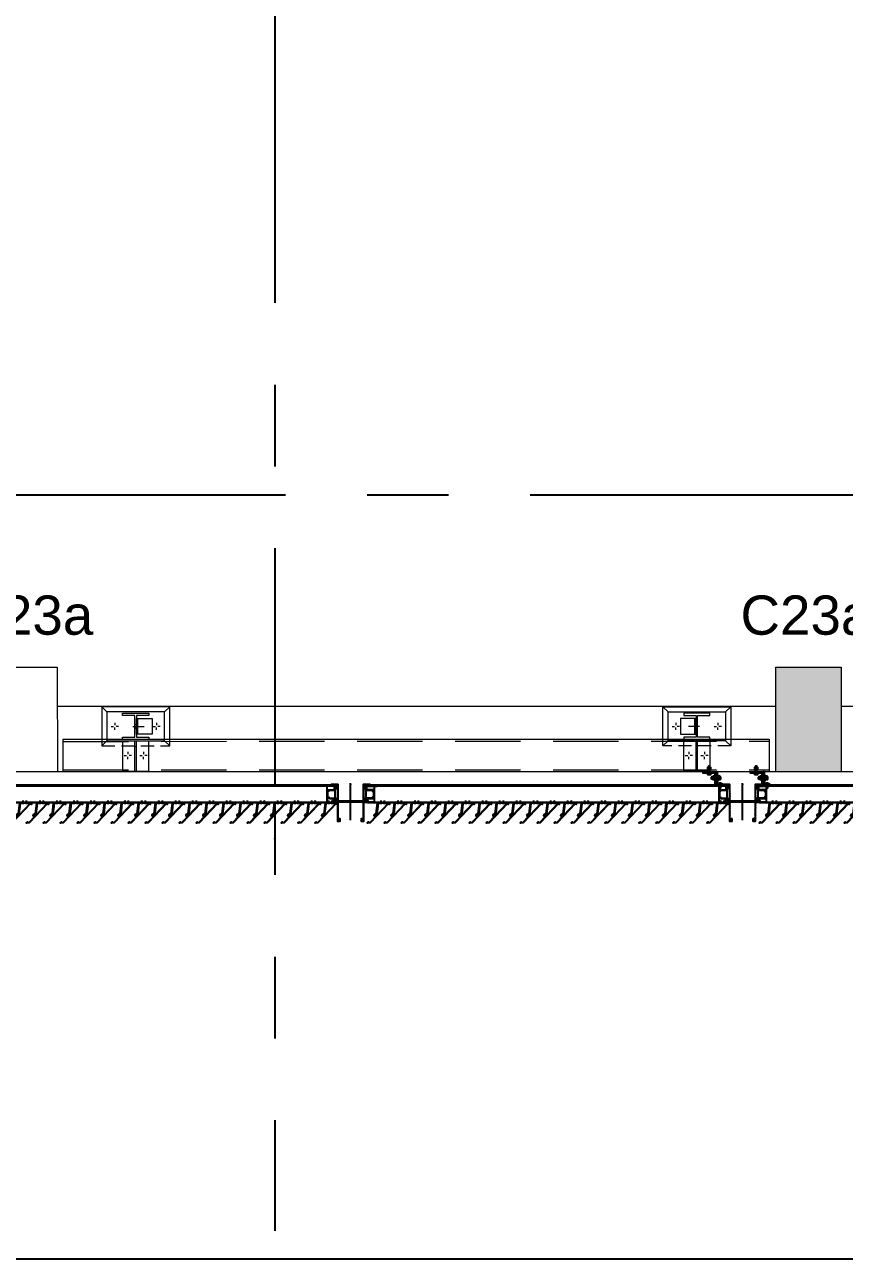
# Model space of a CAD drawing. Header units: millimetres. Extents: x 652937 to 1670132, y 1473552 to 2851037.
# Drawn here: x 699370 to 702507, y 1507049 to 1511770 of the extents above; entities that cross this region are included whole.
import ezdxf
from ezdxf.enums import TextEntityAlignment as Align

# ---------------------------------------------------------------- set-up
doc = ezdxf.new("R2010")
doc.units = ezdxf.units.MM
doc.set_wipeout_variables(frame=1)
for name, pattern in [('CENTER', [50.8, 31.75, -6.35, 6.35, -6.35]), ('HIDDEN', [0.375, 0.25, -0.125]), ('TA_GL_005.00000', [13.75, 5, -1.25, 1.25, -1.25, 5]), ('XKITLINE00', [0]), ('XKITLINE02', [4, 2, -2])]:
    doc.linetypes.add(name, pattern=pattern)
for name, color, linetype in [('000 - 0_SYM_DWG_GRID-BUBBLE_MAIN_COLOR_1', 7, 'Continuous'), ('000 - 0_SYM_DWG_GRIDLINE_MAIN_COLOR_251', 7, 'Continuous'), ('000 - CONCRETE_COL_HATCH_', 7, 'Continuous'), ('000 - CONCRETE_COL_WIPEOUT_', 7, 'Continuous'), ('000 - EXISTING_COLUMN_CUT_COLOR_5', 7, 'Continuous'), ('000 - STRUCTURE_STEEL_ACCESORIES_SUB_COLOR_3', 7, 'Continuous'), ('010 - ASPG_ACCESSORIES_HATCH_', 7, 'Continuous'), ('010 - ASPG_ACCESSORIES_MAIN_COLOR_1', 7, 'Continuous'), ('010 - ASPG_ACCESSORIES_SUB_COLOR_1', 7, 'Continuous'), ('010 - ASPG_EXTR_MAIN_COLOR_2', 7, 'Continuous'), ('010 - ASPG_FRAMING_CUT_COLOR_4', 7, 'Continuous'), ('010 - ASPG_FRAMING_HATCH_', 7, 'Continuous'), ('010 - ASPG_FRAMING_MAIN_COLOR_2', 7, 'Continuous'), ('010 - ASPG_FRAMING_SUB_COLOR_2', 7, 'Continuous'), ('010 - ASPG_FRAMING_WIPEOUT_', 7, 'Continuous'), ('BOLT & SCREW', 7, 'Continuous'), ('Center Line', 7, 'CENTER'), ('DIM', 7, 'Continuous'), ('tube-stopper', 7, 'Continuous')]:
    doc.layers.add(name, color=color, linetype=linetype)
for name, color, linetype, plot in [('000 - STRUCTURE_STEEL_ACCESORIES_DEF_SUB', 7, 'Continuous', False), ('010 - ASPG_EXTR_DEF_SUB', 7, 'Continuous', False), ('010 - ASPG_FASTERN_DEF_SUB', 7, 'Continuous', False), ('010 - ASPG_FRAMING_DEF_SUB', 7, 'Continuous', False)]:
    doc.layers.add(name, color=color, linetype=linetype, plot=plot)
for name, color, linetype, lineweight in [('12-GRID', 7, 'CENTER', 13), ('9-SCREW', 7, 'Continuous', 9), ('A-WALL', 7, 'Continuous', 25), ('Bolt', 7, 'Continuous', 0), ('Part', 7, 'Continuous', 0), ('S-230-A-FLOOR', 7, 'Continuous', 9), ('SCREW', 7, 'Continuous', 5)]:
    doc.layers.add(name, color=color, linetype=linetype, lineweight=lineweight)
doc.styles.add('Arial', font='arial.ttf')
doc.styles.add('TA', font='', dxfattribs={"height": 4.5})
doc.styles.get('TA').set_extended_font_data('Cordia New')
pattern_1 = [(270, (1257419.24324, -520041.6224), (0.65495992507, -1.1344238721), [0.7562825814, -1.5125651628]), (30, (1257419.24324, -520041.6224), (0.65495992936, 1.1344238696), [0.7562825814, -1.5125651628]), (330, (1257419.24324, -520041.6224), (1.30991985442, -2.48e-09), [-1.5125651628, 0.7562825814])]
pattern_2 = [(315, (1257419.4929, -520021.6224), (1.3369313545, 1.3369313545), []), (45, (1257419.4929, -520021.6224), (-1.3369313545, 1.3369313545), [])]
pattern_3 = [(270, (1257419.4425, -520043.9224), (0.65495992507, -1.1344238721), [0.7562825814, -1.5125651628]), (30, (1257419.4425, -520043.9224), (0.65495992936, 1.1344238696), [0.7562825814, -1.5125651628]), (330, (1257419.4425, -520043.9224), (1.30991985442, -2.48e-09), [-1.5125651628, 0.7562825814])]
pattern_4 = [(315, (1257419.1929, -520023.9224), (1.3369313545, 1.3369313545), []), (45, (1257419.1929, -520023.9224), (-1.3369313545, 1.3369313545), [])]

# ---------------------------------------------------------------- blocks, each defined once
blk = doc.blocks.new('A$C0a204f6e')
at = {"layer": 'Defpoints', "color": 7}
blk.add_lwpolyline([(775, 0), (0, 0), (0, 443.999987), (775, 443.999987)], close=True, dxfattribs=at)
blk = doc.blocks.new('3')
at = {"layer": 'Bolt', "color": 7, "linetype": 'XKITLINE00', "lineweight": 0}
for p, q in [((-192.96, 46.135), (-192.914, 46.135)), ((-192.89, 46.205), (-192.89, 46.159)), ((-192.89, 46.065), (-192.89, 46.112)), ((-192.82, 46.135), (-192.867, 46.135)), ((-193.518, 45.885), (-193.471, 45.885)), ((-193.518, 45.885), (-193.471, 45.885)), ((-193.448, 45.955), (-193.448, 45.909)), ((-193.448, 45.955), (-193.448, 45.909)), ((-193.448, 45.815), (-193.448, 45.862)), ((-193.448, 45.815), (-193.448, 45.862)), ((-193.378, 45.885), (-193.424, 45.885)), ((-193.378, 45.885), (-193.424, 45.885)), ((-193.518, 45.585), (-193.471, 45.585)), ((-193.518, 45.585), (-193.471, 45.585)), ((-193.448, 45.655), (-193.448, 45.609)), ((-193.448, 45.655), (-193.448, 45.609)), ((-193.378, 45.585), (-193.424, 45.585)), ((-193.378, 45.585), (-193.424, 45.585)), ((-193.448, 45.515), (-193.448, 45.562)), ((-193.448, 45.515), (-193.448, 45.562)), ((-192.96, 45.335), (-192.914, 45.335)), ((-192.89, 45.405), (-192.89, 45.359)), ((-192.82, 45.335), (-192.867, 45.335)), ((-192.89, 45.265), (-192.89, 45.312)), ((-192.89, 35.467), (-192.89, 35.421)), ((-193.448, 35.217), (-193.448, 35.171)), ((-193.448, 35.217), (-193.448, 35.171)), ((-192.96, 35.397), (-192.914, 35.397)), ((-192.89, 35.327), (-192.89, 35.374)), ((-192.82, 35.397), (-192.867, 35.397)), ((-193.518, 35.147), (-193.471, 35.147)), ((-193.518, 35.147), (-193.471, 35.147)), ((-193.448, 35.077), (-193.448, 35.124)), ((-193.448, 35.077), (-193.448, 35.124)), ((-193.378, 35.147), (-193.424, 35.147)), ((-193.378, 35.147), (-193.424, 35.147)), ((-193.518, 34.847), (-193.471, 34.847)), ((-193.518, 34.847), (-193.471, 34.847)), ((-193.448, 34.917), (-193.448, 34.871)), ((-193.448, 34.917), (-193.448, 34.871)), ((-193.448, 34.777), (-193.448, 34.824)), ((-193.448, 34.777), (-193.448, 34.824)), ((-193.378, 34.847), (-193.424, 34.847)), ((-193.378, 34.847), (-193.424, 34.847)), ((-192.96, 34.597), (-192.914, 34.597)), ((-192.89, 34.667), (-192.89, 34.621)), ((-192.89, 34.527), (-192.89, 34.574)), ((-192.82, 34.597), (-192.867, 34.597))]:
    blk.add_line(p, q, dxfattribs=at)
at = {"layer": 'Bolt', "color": 7, "linetype": 'XKITLINE02', "lineweight": 0}
for p, q in [((-192.988, 45.72), (-192.988, 45.695)), ((-192.925, 45.75), (-192.925, 45.72)), ((-192.89, 45.79), (-192.89, 45.575)), ((-192.855, 45.75), (-192.855, 45.72)), ((-192.793, 45.72), (-192.793, 45.695)), ((-192.988, 35.012), (-192.988, 35.037)), ((-192.925, 34.982), (-192.925, 35.012)), ((-192.89, 34.943), (-192.89, 35.157)), ((-192.855, 34.982), (-192.855, 35.012)), ((-192.793, 35.012), (-192.793, 35.037))]:
    blk.add_line(p, q, dxfattribs=at)
at = {"layer": 'Part', "color": 7, "linetype": 'HIDDEN', "lineweight": 0, "ltscale": 5}
for p, q in [((-193.722, 47.122), (-193.721, 33.612)), ((-193.177, 47.122), (-193.176, 33.612))]:
    blk.add_line(p, q, dxfattribs=at)
at = {"layer": 'Part', "color": 7, "linetype": 'HIDDEN', "lineweight": 0}
for p, q in [((-193.165, 46.285), (-193.265, 46.385)), ((-193.265, 45.085), (-193.165, 45.185)), ((-193.265, 35.647), (-193.165, 35.547)), ((-193.165, 34.447), (-193.265, 34.347))]:
    blk.add_line(p, q, dxfattribs=at)
at = {"layer": 'Part', "color": 7, "lineweight": 0}
for p, q in [((-192.515, 46.385), (-192.615, 46.285)), ((-193.04, 45.695), (-192.74, 45.695)), ((-192.615, 45.185), (-192.515, 45.085)), ((-192.615, 35.547), (-192.515, 35.647)), ((-193.04, 35.037), (-192.74, 35.037)), ((-192.515, 34.347), (-192.615, 34.447))]:
    blk.add_line(p, q, dxfattribs=at)
at = {"layer": 'Part', "color": 7, "linetype": 'XKITLINE02', "lineweight": 0}
for p, q in [((-193.748, 45.75), (-193.165, 45.75)), ((-193.748, 45.72), (-193.165, 45.72)), ((-193.283, 45.72), (-193.283, 45.75)), ((-193.04, 45.72), (-192.74, 45.72)), ((-193.748, 35.012), (-193.165, 35.012)), ((-193.748, 34.982), (-193.165, 34.982)), ((-193.283, 35.012), (-193.283, 34.982)), ((-193.04, 35.012), (-192.74, 35.012))]:
    blk.add_line(p, q, dxfattribs=at)
at = {"layer": 'Part', "color": 7, "lineweight": 0}
for points in [[(-193.761, 33.612), (-193.762, 47.122), (-193.137, 47.122), (-193.136, 33.612)], [(-193.165, 46.285), (-193.165, 45.185), (-192.615, 45.185), (-192.615, 46.285)], [(-192.68, 45.485), (-192.68, 45.72), (-193.1, 45.72), (-193.1, 45.485), (-193.14, 45.485), (-193.14, 45.985), (-193.1, 45.985), (-193.1, 45.75), (-192.68, 45.75), (-192.68, 45.985), (-192.64, 45.985), (-192.64, 45.485)], [(-193.165, 34.447), (-193.165, 35.547), (-192.615, 35.547), (-192.615, 34.447)], [(-192.68, 35.247), (-192.68, 35.012), (-193.1, 35.012), (-193.1, 35.247), (-193.14, 35.247), (-193.14, 34.747), (-193.1, 34.747), (-193.1, 34.982), (-192.68, 34.982), (-192.68, 34.747), (-192.64, 34.747), (-192.64, 35.247)]]:
    blk.add_lwpolyline(points, close=True, dxfattribs=at)
at = {"layer": 'Part', "color": 7, "linetype": 'HIDDEN', "lineweight": 0}
for points in [[(-193.137, 46.385), (-193.265, 46.385), (-193.265, 45.085), (-193.137, 45.085)], [(-193.137, 34.347), (-193.265, 34.347), (-193.265, 35.647), (-193.137, 35.647)]]:
    blk.add_lwpolyline(points, dxfattribs=at)
at = {"layer": 'Part', "color": 7, "lineweight": 0}
for points in [[(-193.137, 45.085), (-192.515, 45.085), (-192.515, 46.385), (-193.137, 46.385)], [(-192.74, 45.72), (-192.74, 45.42), (-193.04, 45.42), (-193.04, 45.72)], [(-193.137, 35.647), (-192.515, 35.647), (-192.515, 34.347), (-193.137, 34.347)], [(-192.74, 35.012), (-192.74, 35.312), (-193.04, 35.312), (-193.04, 35.012)]]:
    blk.add_lwpolyline(points, dxfattribs=at)
at = {"layer": 'Part', "color": 7, "linetype": 'XKITLINE02', "lineweight": 0}
for points in [[(-193.165, 45.985), (-193.748, 45.985), (-193.748, 45.485), (-193.165, 45.485)], [(-193.165, 34.747), (-193.748, 34.747), (-193.748, 35.247), (-193.165, 35.247)]]:
    blk.add_lwpolyline(points, dxfattribs=at)
blk = doc.blocks.new('*U9145')
at = {"layer": '000 - 0_SYM_DWG_GRIDLINE_MAIN_COLOR_251', "color": 7, "linetype": 'ByBlock', "ltscale": 5}
blk.add_line((30, 0), (-372.229, 0), dxfattribs=at)
at = {"layer": '000 - 0_SYM_DWG_GRIDLINE_MAIN_COLOR_251', "color": 7}
blk.add_point((-342.229, 0), dxfattribs=at)
at = {"color": 7, "style": 'TA', "flags": 1}
blk.add_attdef('LOCATION', (6, -6), '', height=4.5, rotation=270, dxfattribs=at)
at = {"layer": '000 - 0_SYM_DWG_GRID-BUBBLE_MAIN_COLOR_1', "color": 7, "style": 'Arial'}
blk.add_attdef('GRID-HEAD', text='', height=4, rotation=270, dxfattribs=at).set_placement((56.875, 0), align=Align.MIDDLE_CENTER)
blk = doc.blocks.new('*U9152')
at = {"layer": '000 - 0_SYM_DWG_GRIDLINE_MAIN_COLOR_251', "color": 7, "linetype": 'ByBlock', "ltscale": 5}
blk.add_line((30, 0), (-526.696, 0), dxfattribs=at)
at = {"color": 7, "style": 'TA', "flags": 1}
blk.add_attdef('LOCATION', (6, -6), '', height=4.5, rotation=270, dxfattribs=at)
at = {"layer": '000 - 0_SYM_DWG_GRID-BUBBLE_MAIN_COLOR_1', "color": 7, "style": 'Arial'}
blk.add_attdef('GRID-HEAD', text='', height=4, rotation=270, dxfattribs=at).set_placement((98.128, 0), align=Align.MIDDLE_CENTER)
blk = doc.blocks.new('W-1-PP18-ST_ENT3_REV02_20260413-040446_PP18_ENT_3_Y_DIMS')
at = {"layer": '000 - 0_SYM_DWG_GRIDLINE_MAIN_COLOR_251', "color": 7, "linetype": 'TA_GL_005.00000'}
for name, p, xscale, yscale, zscale, rotation in [('*U9145', (0, 1155.8), 50.00000000000017, 50.00000000000017, 50.00000000000017, 90), ('*U9152', (-4084.8, -14640), 50.00000000000004, 50.00000000000004, 50.00000000000004, 180)]:
    blk.add_blockref(name, p, dxfattribs=dict(at, xscale=xscale, yscale=yscale, zscale=zscale, rotation=rotation))
blk = doc.blocks.new('*U9003')
at = {"layer": '000 - CONCRETE_COL_HATCH_'}
h = blk.add_hatch(dxfattribs=at)
h.set_pattern_fill('AR-CONC', scale=0.04)
h.set_pattern_definition([(50, (11499.884, -848905.158), (7.28738676, -0.63756342), [0.762, -8.382]), (355, (11499.884, -848905.158), (-1.40973686, 7.64227381), [0.6096, -6.70562337]), (100.4514447, (11500.491, -848905.211), (5.877649884, 7.004710076), [0.64760035, -7.123609784]), (46.1842, (11499.884, -848903.126), (10.84316164, -1.68169312), [1.143, -12.573]), (96.6355576, (11500.787, -848903.266), (9.49616536, 9.89704498), [0.97140093, -10.68542433]), (351.1841512, (11499.884, -848903.126), (9.49616536, 9.89704498), [0.91439868, -10.05838928]), (21, (11500.9, -848903.634), (6.06457565, -4.090607927), [0.762, -8.382]), (326, (11500.9, -848903.634), (2.472081134, 7.367518645), [0.6096, -6.7056]), (71.451445, (11501.405, -848903.975), (8.53665677, 3.276910755), [0.64760035, -7.123597504]), (37.5, (11499.8838, -848905.1582), (0.12354413, 3.382201555), [0, -6.62432, 0, -6.8072, 0, -6.731]), (7.5, (11499.884, -848905.158), (2.6727865, 4.007222993), [0, -3.88112, 0, -6.47192, 0, -2.5654]), (327.5, (11497.6182, -848905.1582), (5.423623807, -0.22914976), [0, -2.54, 0, -7.9248, 0, -10.5156]), (317.5, (11496.602, -848905.158), (5.925167255, 1.017059641), [0, -3.302, 0, -5.26288, 0, -7.4676])])
h.paths.add_polyline_path([(0, 0), (-0.1, 400), (249.9, 400), (250, 0)])
blk = doc.blocks.new('W-1-PP18-ST_ENT3_REV02_20260413-050421_PP18_ENT3_MAIN_PLAN')
at = {"layer": 'S-230-A-FLOOR', "color": 7}
blk.add_lwpolyline([(-1082.6, -15699.6), (-1082.7, -15299.6), (-832.7, -15299.6), (-832.6, -15699.6)], close=True, dxfattribs=at)
at = {"layer": '000 - EXISTING_COLUMN_CUT_COLOR_5', "color": 7}
blk.add_blockref('*U9003', (1917.4, -15699.2), dxfattribs=at)
at = {"layer": 'A-WALL', "color": 7, "lineweight": 13}
for points in [[(1917.4, -15450), (-832.6, -15450)], [(4917.4, -15450), (2167.2, -15450)]]:
    blk.add_lwpolyline(points, dxfattribs=at)
at = {"layer": 'A-WALL', "color": 7, "linetype": 'HIDDEN', "lineweight": 13, "ltscale": 8}
for points in [[(1917.4, -15700), (-832.6, -15700)], [(4917.4, -15700), (2167.4, -15700)]]:
    blk.add_lwpolyline(points, dxfattribs=at)
at = {"layer": 'S-230-A-FLOOR', "color": 7}
blk.add_lwpolyline([(1917.4, -15699.2), (1917.3, -15299.2), (2167.3, -15299.1), (2167.4, -15699.1)], close=True, dxfattribs=at)
at = {"color": 7}
blk.add_blockref('W-1-PP18-ST_ENT3_REV02_20260413-040446_PP18_ENT_3_Y_DIMS', (0, 0), dxfattribs=at)
at = {"layer": 'DIM', "color": 7, "char_height": 150, "attachment_point": 5, "rotation": 0.0083, "style": 'Arial', "bg_fill": 3, "box_fill_scale": 1.1, "bg_fill_color": 256, "bg_fill_true_color": 13158600, "bg_fill_transparency": 0}
for insert in [(-945.6, -15101.4), (2032.7, -15101.4)]:
    blk.add_mtext('\\A1;C23a', dxfattribs=dict(at, insert=insert))
at = {"color": 7, "xscale": 200.000000000001, "yscale": 200.000000000001, "zscale": 200.000000000001, "rotation": 90}
blk.add_blockref('3', (8614.4, 23052.3), dxfattribs=at)
blk = doc.blocks.new('*U9351')
at = {"layer": '12-GRID', "color": 7, "linetype": 'CENTER'}
for p, q in [((0, -6.2), (0, 2.2)), ((-4.2, -2), (4.2, -2))]:
    blk.add_line(p, q, dxfattribs=at)
at = {"layer": 'BOLT & SCREW', "color": 7}
for p, q in [((-0.6, -1.8), (-1.8, -1.6)), ((-0.6, -2.2), (-1.8, -2.4)), ((-0.5, -1.8), (-0.9, -1.6)), ((-0.5, -2.2), (-0.9, -2.4)), ((-0.2, -1.4), (-0.4, -0.2)), ((-0.2, -1.5), (-0.4, -1.1)), ((-0.2, -2.5), (-0.4, -2.9)), ((-0.2, -2.6), (-0.4, -3.8)), ((0.2, -1.4), (0.4, -0.2)), ((0.2, -1.5), (0.4, -1.1)), ((0.4, -2.9), (0.2, -2.5)), ((0.2, -2.6), (0.4, -3.8)), ((0.5, -1.8), (0.9, -1.6)), ((0.5, -2.2), (0.9, -2.4)), ((0.6, -1.8), (1.8, -1.6)), ((0.6, -2.2), (1.8, -2.4))]:
    blk.add_line(p, q, dxfattribs=at)
for points in [[(-1.8, -1.6), (-0.9, -1.6, 0.414214), (-0.4, -1.1), (-0.4, -0.2), (0.4, -0.2), (0.4, -1.1, 0.414214), (0.9, -1.6), (1.8, -1.6), (1.8, -2.4), (0.9, -2.4, 0.414214), (0.4, -2.9), (0.4, -3.8), (-0.4, -3.8), (-0.4, -2.9, 0.414214), (-0.9, -2.4), (-1.8, -2.4)], [(0.2, -2.5, -0.414214), (0.5, -2.2), (0.6, -2.2), (0.6, -1.8), (0.5, -1.8, -0.414214), (0.2, -1.5), (0.2, -1.4), (-0.2, -1.4), (-0.2, -1.5, -0.414214), (-0.5, -1.8), (-0.6, -1.8), (-0.6, -2.2), (-0.5, -2.2, -0.414214), (-0.2, -2.5), (-0.2, -2.6), (0.2, -2.6)]]:
    blk.add_lwpolyline(points, format="xyb", close=True, dxfattribs=at)
blk.add_circle((0, -2), 3.5, dxfattribs=at)
blk = doc.blocks.new('000_ASPG_TYP_FILES_20260218-010703_FRAME_EXTR_')
at = {"layer": '010 - ASPG_FRAMING_HATCH_'}
h = blk.add_hatch(dxfattribs=at)
h.set_pattern_fill('ANSI32', scale=0.1, angle=180)
edge = h.paths.add_edge_path()
edge.add_line((2, 16), (2, 2))
edge.add_line((2, 2), (39.7, 2))
edge.add_arc((39.7, 1.7), 0.3, 0, 90, ccw=False)
edge.add_line((40, 1.7), (40, 0.3))
edge.add_arc((39.7, 0.3), 0.3, -90, 0, ccw=False)
edge.add_line((39.7, 0), (0.3, 0))
edge.add_arc((0.3, 0.3), 0.3, 180, 270, ccw=False)
edge.add_line((0, 0.3), (0, 17.7))
edge.add_arc((0.3, 17.7), 0.3, 90, 180, ccw=False)
edge.add_line((0.3, 18), (22.6, 18))
edge.add_arc((22.6, 18.5), 0.5, 270, 380.2095)
edge.add_arc((26.2, 19.8), 3.35, 182.0638, 200.2095, ccw=False)
edge.add_arc((23.6, 19.7), 0.76, 2.0638, 182.0638, ccw=False)
edge.add_arc((26.2, 19.8), 1.83, 182.0638, 447.9362)
edge.add_arc((26.3, 22.4), 0.76, 87.9362, 267.9362, ccw=False)
edge.add_arc((26.2, 19.8), 3.35, 69.7905, 87.9362, ccw=False)
edge.add_arc((27.5, 23.4), 0.5, 249.7905, 360)
edge.add_line((28, 23.4), (28, 26.7))
edge.add_line((28, 26.7), (28.5, 27.2))
edge.add_line((28.5, 27.2), (28, 27.7))
edge.add_line((28, 27.7), (28, 38.6))
edge.add_line((28, 38.6), (28.5, 39.1))
edge.add_line((28.5, 39.1), (28, 39.6))
edge.add_line((28, 39.6), (28, 42.9))
edge.add_arc((27.5, 42.9), 0.5, 0, 110.2095)
edge.add_arc((26.2, 46.5), 3.35, 272.0638, 290.2095, ccw=False)
edge.add_arc((26.3, 43.9), 0.76, 92.0638, 272.0638, ccw=False)
edge.add_arc((26.2, 46.5), 1.83, 272.0638, 537.9362)
edge.add_arc((23.6, 46.6), 0.76, 177.9362, 357.9362, ccw=False)
edge.add_arc((26.2, 46.5), 3.35, 159.7905, 177.9362, ccw=False)
edge.add_arc((22.6, 47.8), 0.5, 339.7905, 450)
edge.add_line((22.6, 48.3), (0.3, 48.3))
edge.add_arc((0.3, 48.6), 0.3, 180, 270, ccw=False)
edge.add_line((0, 48.6), (0, 60))
edge.add_arc((0.3, 60), 0.3, 90, 180, ccw=False)
edge.add_line((0.3, 60.3), (5, 60.3))
edge.add_line((5, 60.3), (5, 65))
edge.add_arc((5.3, 65), 0.3, 90, 180, ccw=False)
edge.add_line((5.3, 65.3), (30, 65.3))
edge.add_line((30, 65.3), (30, 63.6))
edge.add_arc((29.7, 63.6), 0.3, -90, 0, ccw=False)
edge.add_line((29.7, 63.3), (7.3, 63.3))
edge.add_arc((7.3, 63), 0.3, 90, 180)
edge.add_line((7, 63), (7, 58.3))
edge.add_line((7, 58.3), (2.3, 58.3))
edge.add_arc((2.3, 58), 0.3, 90, 180)
edge.add_line((2, 58), (2, 50.6))
edge.add_arc((2.3, 50.6), 0.3, 180, 270)
edge.add_line((2.3, 50.3), (29.7, 50.3))
edge.add_arc((29.7, 50), 0.3, 0, 90, ccw=False)
edge.add_line((30, 50), (30, 26.7))
edge.add_line((30, 26.7), (30, 16.3))
edge.add_arc((29.7, 16.3), 0.3, -90, 0, ccw=False)
edge.add_line((29.7, 16), (2, 16))
at = {"layer": '010 - ASPG_FRAMING_CUT_COLOR_4', "color": 7}
blk.add_lwpolyline([(2, 16), (2, 2), (39.7, 2, -0.414214), (40, 1.7), (40, 0.3, -0.414214), (39.7, 0), (0.3, 0, -0.414214), (0, 0.3), (0, 17.7, -0.414214), (0.3, 18), (22.6, 18, 0.52173), (23, 18.7, -0.079342), (22.8, 19.7, -1), (24.3, 19.8, 2.296346), (26.2, 21.7, -1), (26.3, 23.2, -0.079342), (27.3, 23, 0.52173), (28, 23.4), (28, 26.7), (28.5, 27.2), (28, 27.7), (28, 38.6), (28.5, 39.1), (28, 39.6), (28, 42.9, 0.52173), (27.3, 43.3, -0.079342), (26.3, 43.1, -1), (26.2, 44.6, 2.296346), (24.3, 46.5, -1), (22.8, 46.6, -0.079342), (23, 47.6, 0.52173), (22.6, 48.3), (0.3, 48.3, -0.414214), (0, 48.6), (0, 60, -0.414214), (0.3, 60.3), (5, 60.3), (5, 65, -0.414214), (5.3, 65.3), (30, 65.3), (30, 63.6, -0.414214), (29.7, 63.3), (7.3, 63.3, 0.414214), (7, 63), (7, 58.3), (2.3, 58.3, 0.414214), (2, 58), (2, 50.6, 0.414214), (2.3, 50.3), (29.7, 50.3, -0.414214), (30, 50), (30, 26.7), (30, 16.3, -0.414214), (29.7, 16)], format="xyb", close=True, dxfattribs=at)
at = {"color": 7}
for p in [(26.2, 48.5), (26.2, 21.8)]:
    blk.add_blockref('*U9351', p, dxfattribs=at)
blk = doc.blocks.new('*U9353')
at = {"layer": '010 - ASPG_FRAMING_HATCH_', "transparency": 33554585}
h = blk.add_hatch(dxfattribs=at)
h.set_pattern_fill('ANSI32', scale=0.25)
edge = h.paths.add_edge_path()
edge.add_line((2, -50), (2, -75))
edge.add_line((2, -75), (0, -75))
edge.add_line((0, -75), (0, -49))
edge.add_arc((1, -49), 1, 90, 180, ccw=False)
edge.add_line((1, -48), (63, -48))
edge.add_arc((63, -47), 1, 270, 360)
edge.add_line((64, -47), (64, 47))
edge.add_arc((63, 47), 1, 0, 90)
edge.add_line((63, 48), (1, 48))
edge.add_arc((1, 49), 1, 180, 270, ccw=False)
edge.add_line((0, 49), (0, 75))
edge.add_line((0, 75), (2, 75))
edge.add_line((2, 75), (2, 50))
edge.add_line((2, 50), (141, 50))
edge.add_line((141, 50), (141, 41))
edge.add_arc((140, 41), 1, 270, 360, ccw=False)
edge.add_line((140, 40), (132, 40))
edge.add_arc((132, 41), 1, 180, 270, ccw=False)
edge.add_line((131, 41), (131, 47))
edge.add_arc((130, 47), 1, 0, 90)
edge.add_line((130, 48), (67, 48))
edge.add_arc((67, 47), 1, 90, 180)
edge.add_line((66, 47), (66, -47))
edge.add_arc((67, -47), 1, 180, 270)
edge.add_line((67, -48), (130, -48))
edge.add_arc((130, -47), 1, 270, 360)
edge.add_line((131, -47), (131, -41))
edge.add_arc((132, -41), 1, 90, 180, ccw=False)
edge.add_line((132, -40), (140, -40))
edge.add_arc((140, -41), 1, 0, 90, ccw=False)
edge.add_line((141, -41), (141, -50))
edge.add_line((141, -50), (2, -50))
h.paths.add_polyline_path([(139, 48), (139, 42), (133, 42), (133, 48)], flags=16)
h.paths.add_polyline_path([(139, -48), (139, -42), (133, -42), (133, -48)], flags=16)
at = {"layer": '010 - ASPG_FRAMING_HATCH_'}
h = blk.add_hatch(dxfattribs=at)
h.set_pattern_fill('ANSI37', scale=0.595498, angle=-90)
h.set_pattern_definition(pattern_4)
edge = h.paths.add_edge_path()
edge.add_ellipse((11.5, 55), major_axis=(0, -5), ratio=0.644482, start_angle=180, end_angle=360, ccw=False)
edge.add_line((11.5, 60), (2, 60))
edge.add_arc((-7.9, 55), 11.1, -26.7963, 26.7963, ccw=False)
edge.add_line((2, 50), (11.5, 50))
h = blk.add_hatch(dxfattribs=at)
h.set_pattern_fill('HONEY', scale=0.238199, angle=-90)
h.set_pattern_definition(pattern_3)
edge = h.paths.add_edge_path()
edge.add_ellipse((11.8, 55), major_axis=(0, -5), ratio=0.644482, start_angle=0, end_angle=360, ccw=False)
h = blk.add_hatch(dxfattribs=at)
h.set_pattern_fill('HONEY', scale=0.238199, angle=-90)
h.set_pattern_definition(pattern_1)
edge = h.paths.add_edge_path()
edge.add_ellipse((57.5, 55), major_axis=(0, -5), ratio=0.644482, start_angle=0, end_angle=360)
h = blk.add_hatch(dxfattribs=at)
h.set_pattern_fill('ANSI37', scale=0.595498, angle=-90)
h.set_pattern_definition(pattern_2)
edge = h.paths.add_edge_path()
edge.add_ellipse((57.8, 55), major_axis=(0, -5), ratio=0.644482, start_angle=0, end_angle=180)
edge.add_line((57.8, 60), (62, 60))
edge.add_arc((62, 60.3), 0.3, -90, 0)
edge.add_line((62.3, 60.3), (62.3, 61))
edge.add_line((62.3, 61), (61.8, 61.5))
edge.add_line((61.8, 61.5), (62.3, 62))
edge.add_line((62.3, 62), (61.8, 62.5))
edge.add_line((61.8, 62.5), (62.3, 63))
edge.add_line((62.3, 63), (61.8, 63.5))
edge.add_line((61.8, 63.5), (62.3, 64))
edge.add_line((62.3, 64), (62.3, 65))
edge.add_line((62.3, 65), (63.3, 65))
edge.add_line((63.3, 65), (63.8, 65.5))
edge.add_line((63.8, 65.5), (64.3, 65))
edge.add_line((64.3, 65), (64.8, 65.5))
edge.add_line((64.8, 65.5), (65.3, 65))
edge.add_line((65.3, 65), (65.8, 65.5))
edge.add_line((65.8, 65.5), (66.3, 65))
edge.add_line((66.3, 65), (67, 65))
edge.add_arc((67, 65.3), 0.3, -90, 0)
edge.add_line((67.3, 65.3), (67.3, 60))
edge.add_arc((77.2, 55), 11.1, 153.2037, 206.7963)
edge.add_line((67.3, 50), (57.8, 50))
h = blk.add_hatch(dxfattribs=at)
h.set_pattern_fill('ANSI37', scale=0.595498, angle=-90)
h.set_pattern_definition(pattern_4)
edge = h.paths.add_edge_path()
edge.add_ellipse((11.5, -55), major_axis=(0, 5), ratio=0.644482, start_angle=0, end_angle=180)
edge.add_line((11.5, -60), (2, -60))
edge.add_arc((-7.9, -55), 11.1, 333.2037, 386.7963)
edge.add_line((2, -50), (11.5, -50))
h = blk.add_hatch(dxfattribs=at)
h.set_pattern_fill('HONEY', scale=0.238199, angle=-90)
h.set_pattern_definition(pattern_3)
edge = h.paths.add_edge_path()
edge.add_ellipse((11.8, -55), major_axis=(0, 5), ratio=0.644482, start_angle=0, end_angle=360)
h = blk.add_hatch(dxfattribs=at)
h.set_pattern_fill('HONEY', scale=0.238199, angle=-90)
h.set_pattern_definition(pattern_1)
edge = h.paths.add_edge_path()
edge.add_ellipse((57.5, -55), major_axis=(0, 5), ratio=0.644482, start_angle=0, end_angle=360, ccw=False)
h = blk.add_hatch(dxfattribs=at)
h.set_pattern_fill('ANSI37', scale=0.595498, angle=-90)
h.set_pattern_definition(pattern_2)
edge = h.paths.add_edge_path()
edge.add_ellipse((57.8, -55), major_axis=(0, 5), ratio=0.644482, start_angle=180, end_angle=360, ccw=False)
edge.add_line((57.8, -60), (62, -60))
edge.add_arc((62, -60.3), 0.3, 360, 450, ccw=False)
edge.add_line((62.3, -60.3), (62.3, -61))
edge.add_line((62.3, -61), (61.8, -61.5))
edge.add_line((61.8, -61.5), (62.3, -62))
edge.add_line((62.3, -62), (61.8, -62.5))
edge.add_line((61.8, -62.5), (62.3, -63))
edge.add_line((62.3, -63), (61.8, -63.5))
edge.add_line((61.8, -63.5), (62.3, -64))
edge.add_line((62.3, -64), (62.3, -65))
edge.add_line((62.3, -65), (63.3, -65))
edge.add_line((63.3, -65), (63.8, -65.5))
edge.add_line((63.8, -65.5), (64.3, -65))
edge.add_line((64.3, -65), (64.8, -65.5))
edge.add_line((64.8, -65.5), (65.3, -65))
edge.add_line((65.3, -65), (65.8, -65.5))
edge.add_line((65.8, -65.5), (66.3, -65))
edge.add_line((66.3, -65), (67, -65))
edge.add_arc((67, -65.3), 0.3, 360, 450, ccw=False)
edge.add_line((67.3, -65.3), (67.3, -60))
edge.add_arc((77.2, -55), 11.1, 153.2037, 206.7963, ccw=False)
edge.add_line((67.3, -50), (57.8, -50))
at = {"layer": '010 - ASPG_FASTERN_DEF_SUB', "color": 7}
blk.add_point((0, 0), dxfattribs=at)
at = {"layer": '010 - ASPG_FRAMING_CUT_COLOR_4', "color": 7}
blk.add_lwpolyline([(2, -50), (2, -75), (0, -75), (0, -49, -0.414214), (1, -48), (63, -48, 0.414214), (64, -47), (64, 47, 0.414214), (63, 48), (1, 48, -0.414214), (0, 49), (0, 75), (2, 75), (2, 50), (141, 50), (141, 41, -0.414214), (140, 40), (132, 40, -0.414214), (131, 41), (131, 47, 0.414214), (130, 48), (67, 48, 0.414214), (66, 47), (66, -47, 0.414214), (67, -48), (130, -48, 0.414214), (131, -47), (131, -41, -0.414214), (132, -40), (140, -40, -0.414214), (141, -41), (141, -50)], format="xyb", close=True, dxfattribs=at)
for points in [[(139, 48), (139, 42), (133, 42), (133, 48)], [(139, -48), (139, -42), (133, -42), (133, -48)]]:
    blk.add_lwpolyline(points, close=True, dxfattribs=at)
at = {"layer": '010 - ASPG_FRAMING_DEF_SUB', "color": 7, "transparency": 33554508}
blk.add_line((136.5, 0), (-4.5, 0), dxfattribs=at)
at = {"layer": '010 - ASPG_FRAMING_DEF_SUB', "color": 7, "transparency": 33554457}
for points in [[(2, 50), (15, 50), (15, 60), (2, 60)], [(54.3, 50), (67.3, 50), (67.3, 65.5), (54.3, 65.5)], [(2, -50), (15, -50), (15, -60), (2, -60)], [(54.3, -50), (67.3, -50), (67.3, -65.5), (54.3, -65.5)]]:
    blk.add_lwpolyline(points, close=True, dxfattribs=at)
at = {"layer": '010 - ASPG_FRAMING_SUB_COLOR_2', "color": 7}
for points in [[(11.8, 50), (2, 50, 0.238199), (2, 60), (11.8, 60)], [(57.5, 50), (67.3, 50, -0.238199), (67.3, 60), (67.3, 65.3, -0.414214), (67, 65), (66.3, 65), (65.8, 65.5), (65.3, 65), (64.8, 65.5), (64.3, 65), (63.8, 65.5), (63.3, 65), (62.3, 65), (62.3, 64), (61.8, 63.5), (62.3, 63), (61.8, 62.5), (62.3, 62), (61.8, 61.5), (62.3, 61), (62.3, 60.3, -0.414214), (62, 60), (57.5, 60)], [(11.8, -50), (2, -50, -0.238199), (2, -60), (11.8, -60)], [(57.5, -50), (67.3, -50, 0.238199), (67.3, -60), (67.3, -65.3, 0.414214), (67, -65), (66.3, -65), (65.8, -65.5), (65.3, -65), (64.8, -65.5), (64.3, -65), (63.8, -65.5), (63.3, -65), (62.3, -65), (62.3, -64), (61.8, -63.5), (62.3, -63), (61.8, -62.5), (62.3, -62), (61.8, -61.5), (62.3, -61), (62.3, -60.3, 0.414214), (62, -60), (57.5, -60)]]:
    blk.add_lwpolyline(points, format="xyb", dxfattribs=at)
at = {"layer": '010 - ASPG_FRAMING_SUB_COLOR_2', "color": 7, "extrusion": (0, 0, -1)}
for centre, major_axis in [((11.8, 55), (0, -5)), ((57.5, -55), (0, 5))]:
    blk.add_ellipse(centre, major_axis=major_axis, ratio=0.644482, dxfattribs=at)
at = {"layer": '010 - ASPG_FRAMING_SUB_COLOR_2', "color": 7}
for centre, major_axis in [((57.5, 55), (0, -5)), ((11.8, -55), (0, 5))]:
    blk.add_ellipse(centre, major_axis=major_axis, ratio=0.644482, dxfattribs=at)
blk = doc.blocks.new('PZG35-9D5')
at = {"layer": 'Center Line', "color": 7}
blk.add_line((0, 3.7), (0, -10.5), dxfattribs=at)
at = {"layer": 'SCREW', "color": 7}
for p, q in [((-1.4, 0), (-1.4, -1.1)), ((1.4, 0), (1.4, -0.6)), ((-1.9, -1.4), (1.9, -0.9)), ((-1.9, -1.4), (-1.4, -1.1)), ((-1.9, -1.4), (-1.4, -1.7)), ((-1.9, -2.7), (1.9, -2.2)), ((-1.9, -2.7), (-1.4, -2.4)), ((-1.9, -2.7), (-1.4, -3)), ((-1.9, -4), (-1.4, -3.7)), ((-1.9, -4), (-1, -3.9)), ((-1.9, -4), (-1.4, -4.3)), ((-1.4, -1.1), (1.4, -0.6)), ((-1.4, -1.7), (1.4, -1.2)), ((-1.4, -1.7), (-1.4, -2.4)), ((-1.4, -2.4), (1.4, -1.9)), ((-1.4, -3), (1.4, -2.5)), ((-1.4, -3), (-1.4, -3.7)), ((-1.4, -3.7), (-0.8, -3.6)), ((-1.4, -4.3), (-1.4, -8.1)), ((-1.4, -4.3), (-1.2, -4.3)), ((0, -9.5), (-1.4, -8.1)), ((0, -9.5), (1.4, -8.1)), ((0.6, -3.3), (1.4, -3.2)), ((0.7, -3.7), (1.9, -3.5)), ((0.7, -3.9), (1.4, -3.8)), ((0.7, -4.6), (1.4, -4.5)), ((0.7, -5), (1.9, -4.8)), ((0.7, -5.2), (1.4, -5.1)), ((1.9, -0.9), (1.4, -0.6)), ((1.9, -0.9), (1.4, -1.2)), ((1.4, -1.2), (1.4, -1.9)), ((1.9, -2.2), (1.4, -1.9)), ((1.9, -2.2), (1.4, -2.5)), ((1.4, -2.5), (1.4, -3.2)), ((1.9, -3.5), (1.4, -3.2)), ((1.9, -3.5), (1.4, -3.8)), ((1.4, -3.8), (1.4, -4.5)), ((1.9, -4.8), (1.4, -4.5)), ((1.9, -4.8), (1.4, -5.1)), ((1.4, -5.1), (1.4, -8.1))]:
    blk.add_line(p, q, dxfattribs=at)
blk.add_lwpolyline([(0, -9.5), (0.7, -5.2), (0.7, -3.6, 0.417657), (0.4, -3.3, 0.108102), (-0.8, -3.6), (-1.4, -4.7)], format="xyb", dxfattribs=at)
blk = doc.blocks.new('*U9352')
at = {"layer": 'SCREW', "color": 7}
blk.add_lwpolyline([(3, 1.8, 0.09906), (0.8, 2.5), (0.8, 2.3), (-0.8, 2.3), (-0.8, 2.5, 0.09906), (-3, 1.8, 0.266588), (-3.5, 1), (-3.5, 0.2, 0.414214), (-3.3, 0), (3.3, 0, 0.414214), (3.5, 0.2), (3.5, 1, 0.266588)], format="xyb", close=True, dxfattribs=at)
blk.add_blockref('PZG35-9D5', (0, 0), dxfattribs=at)
blk = doc.blocks.new('*U9355')
at = {"color": 7}
blk.add_point((0, 0), dxfattribs=at)
at = {"layer": '010 - ASPG_ACCESSORIES_MAIN_COLOR_1', "color": 7}
blk.add_lwpolyline([(-39.7, -0.6, 0.414214), (-40, -0.9), (-40, -7.4, 0.57735), (-39.7, -7.6), (-36.6, -5.8, 0.767327), (-36.8, -5.3), (-37.9, -5.3, -0.414214), (-38.2, -5), (-38.2, -2.8, -0.414214), (-38, -2.6), (-32.2, -2.6, -0.388879), (-32, -2.8), (-31.8, -4.3, 0.388879), (-31.3, -4.8), (-30.3, -4.8, 0.414214), (-30, -4.5), (-30, -2.9, -0.414214), (-29.7, -2.6), (0.4, -2.6, -0.378969), (3.4, -5.2), (8, -42.5, 0.446593), (11.6, -45.1, -0.489802), (16.1, -48.7), (16.1, -49.4, -0.18248), (15.8, -50, -0.267949), (15.3, -50.2, 1.122115), (15.1, -52.3, 0.405004), (18.1, -49.4), (18.1, -48.7, 0.489805), (11.2, -43.1, -0.446597), (9.9, -42.3), (4.9, -0.8, 0.364176), (4.6, -0.6)], format="xyb", close=True, dxfattribs=at)
at = {"layer": '010 - ASPG_EXTR_DEF_SUB', "color": 7}
for p in [(-40, -0.5), (43.4, -76.9), (43.4, -77.5)]:
    blk.add_point(p, dxfattribs=at)
at = {"layer": '010 - ASPG_EXTR_MAIN_COLOR_2', "color": 7}
blk.add_lwpolyline([(11.4, -48.2), (11.5, -47.4), (12.2, -47.6), (12.3, -46.8, -0.535538), (14.2, -49.2, 0.991572), (15.7, -49.6, 1.157025), (8.8, -48.8, -0.688558), (8.3, -49), (-17.1, -22.2), (-32.3, -6.1), (-32.3, -2.9, 0.414312), (-32.6, -2.6), (-37.5, -2.6, 0.414116), (-37.8, -2.9), (-37.8, -4.3, 0.414214), (-37.5, -4.6), (-36, -4.6, -0.205895), (-35.8, -4.7), (33.2, -77.5), (43.1, -77.5, 0.668179), (43.4, -77), (40.5, -74.2, 0.668179), (40, -74.4), (40, -76), (33.9, -76), (11.9, -52.8, -0.558354), (12.1, -52, 0.766275), (12, -50.4, -0.438583), (10.7, -48.1)], format="xyb", close=True, dxfattribs=at)
at = {"layer": 'SCREW', "color": 7, "rotation": 180}
for p in [(-21.6, -2.5), (-8.2, -2.5)]:
    blk.add_blockref('*U9352', p, dxfattribs=at)
blk = doc.blocks.new('*U6186')
at = {"color": 7}
blk.add_wipeout([(1440, 4), (60, 4), (60, 69.3), (1440, 69.3)], dxfattribs=at).dxf.layer = '010 - ASPG_FRAMING_WIPEOUT_'
blk.add_point((60, 69.5), dxfattribs=at)
at = {"layer": '010 - ASPG_FRAMING_MAIN_COLOR_2', "color": 7}
blk.add_lwpolyline([(1410, 69.3), (90, 69.3), (90, 6), (1410, 6)], close=True, dxfattribs=at)
at = {"layer": '010 - ASPG_FRAMING_SUB_COLOR_2', "color": 7}
for points in [[(1440, 4), (60, 4), (60, 69.3), (1440, 69.3)], [(60, 2), (60, 4), (1440, 4), (1440, 2)]]:
    blk.add_lwpolyline(points, close=True, dxfattribs=at)
at = {"color": 7, "xscale": -1, "rotation": 180}
for p in [(91.8, 69.3), (156.8, 69.3), (221.8, 69.3), (286.8, 69.3), (351.8, 69.3), (416.8, 69.3), (481.8, 69.3), (546.8, 69.3), (611.8, 69.3), (676.8, 69.3), (741.8, 69.3), (806.8, 69.3), (871.8, 69.3), (936.8, 69.3), (1001.8, 69.3), (1066.8, 69.3), (1131.8, 69.3), (1196.8, 69.3), (1261.8, 69.3), (1326.8, 69.3), (1391.8, 69.3)]:
    blk.add_blockref('*U9355', p, dxfattribs=at)
at = {"color": 7, "transparency": 33554559, "xscale": -1, "rotation": 270}
for p in [(0, 0), (1500, 0)]:
    blk.add_blockref('*U9353', p, dxfattribs=at)
at = {"color": 7}
blk.add_blockref('000_ASPG_TYP_FILES_20260218-010703_FRAME_EXTR_', (60, 4), dxfattribs=at)
at = {"color": 7, "xscale": -1}
blk.add_blockref('000_ASPG_TYP_FILES_20260218-010703_FRAME_EXTR_', (1440, 4), dxfattribs=at)
blk = doc.blocks.new('W-1-PP18-ST_ENT3_REV02_20260413-054934_PP18_ENT3_ASPG_MAIN_PL')
at = {"color": 7, "rotation": 180}
blk.add_blockref('*U6186', (290, -15748), dxfattribs=at)
blk.add_blockref('*U6186', (1790, -15748), dxfattribs=at)
blk.add_blockref('*U6186', (3290, -15748), dxfattribs=at)
blk = doc.blocks.new('*U8431')
at = {"layer": '12-GRID', "color": 7, "linetype": 'CENTER'}
blk.add_line((0, 6.1), (0, -18.2), dxfattribs=at)
at = {"layer": 'BOLT & SCREW', "color": 7}
for p, q in [((-5.5, 0.5), (-5.5, 0)), ((5.5, 0), (-5.5, 0)), ((-5.2, 0.9), (-4.2, 1.2)), ((5.2, 0.9), (-5.2, 0.9)), ((-4.2, 5), (-4.2, 1.2)), ((4.2, 1.2), (-4.2, 1.2)), ((3.1, 5.5), (-3.1, 5.5)), ((-2.6, 0.9), (-2.1, 1.2)), ((-2.1, 5), (-2.1, 1.2)), ((-2.1, -1.5), (-2.1, 0)), ((2.1, 5), (2.1, 1.2)), ((2.4, 0.9), (2.1, 1.2)), ((2.1, -1), (2.1, 0)), ((4.2, 5), (4.2, 1.2)), ((5.2, 0.9), (4.2, 1.2)), ((5.5, 0.5), (5.5, 0)), ((-2.7, -1.9), (2.7, -1.4)), ((-2.7, -1.9), (-2.1, -1.5)), ((-2.7, -1.9), (-2.1, -2.3)), ((-2.7, -3.7), (2.7, -3.2)), ((-2.7, -3.7), (-2.1, -3.3)), ((-2.7, -3.7), (-2.1, -4.1)), ((-2.7, -5.5), (2.7, -5)), ((-2.7, -5.5), (2.7, -5)), ((-2.7, -5.5), (-2.1, -5.1)), ((-2.7, -5.5), (-2.1, -5.1)), ((-2.7, -5.5), (-2.1, -5.9)), ((-2.7, -5.5), (-2.1, -5.9)), ((-2.7, -7.3), (2.7, -6.8)), ((-2.7, -7.3), (-2.1, -6.9)), ((-2.7, -7.3), (-2.1, -7.7)), ((-2.7, -9.1), (-2.1, -8.7)), ((-2.7, -9.1), (-1.6, -9)), ((-2.7, -9.1), (-2.1, -9.5)), ((-2.7, -10.9), (-2.1, -10.5)), ((-2.7, -10.9), (-1.8, -10.8)), ((-2.7, -10.9), (-2.1, -11.3)), ((-2.1, -1.5), (2.1, -1)), ((-2.1, -2.3), (2.1, -1.8)), ((-2.1, -3.3), (-2.1, -2.3)), ((-2.1, -3.3), (2.1, -2.8)), ((-2.1, -4.1), (2.1, -3.6)), ((-2.1, -5.1), (-2.1, -4.1)), ((-2.1, -5.1), (2.1, -4.6)), ((-2.1, -5.1), (2.1, -4.6)), ((-2.1, -5.9), (2.1, -5.4)), ((-2.1, -5.9), (2.1, -5.4)), ((-2.1, -6.9), (-2.1, -5.9)), ((-2.1, -6.9), (-2.1, -5.9)), ((-2.1, -6.9), (2.1, -6.4)), ((-2.1, -7.7), (2.1, -7.2)), ((-2.1, -8.7), (-2.1, -7.7)), ((-2.1, -8.7), (-1.1, -8.6)), ((-2.1, -9.5), (-1.6, -9.4)), ((-2.1, -10.5), (-2.1, -9.5)), ((-2.1, -10.5), (-1.8, -10.5)), ((-2.1, -11.3), (-1.9, -11.2)), ((-2.1, -12.4), (-2.1, -11.3)), ((-2.1, -12.4), (-2.1, -15.6)), ((0, -17.2), (-2.1, -15.6)), ((0, -17.2), (2.1, -15.6)), ((0.4, -8.4), (2.1, -8.2)), ((0.7, -8.8), (2.7, -8.6)), ((0.7, -9.1), (2.1, -9)), ((0.7, -10.2), (2.1, -10)), ((0.7, -10.6), (2.7, -10.4)), ((0.7, -10.9), (2.1, -10.8)), ((2.7, -1.4), (2.1, -1)), ((2.7, -1.4), (2.1, -1.8)), ((2.1, -2.8), (2.1, -1.8)), ((2.7, -3.2), (2.1, -2.8)), ((2.7, -3.2), (2.1, -3.6)), ((2.1, -4.6), (2.1, -3.6)), ((2.7, -5), (2.1, -4.6)), ((2.7, -5), (2.1, -4.6)), ((2.7, -5), (2.1, -5.4)), ((2.7, -5), (2.1, -5.4)), ((2.1, -6.4), (2.1, -5.4)), ((2.1, -6.4), (2.1, -5.4)), ((2.7, -6.8), (2.1, -6.4)), ((2.7, -6.8), (2.1, -7.2)), ((2.1, -8.2), (2.1, -7.2)), ((2.7, -8.6), (2.1, -8.2)), ((2.7, -8.6), (2.1, -9)), ((2.1, -10), (2.1, -9)), ((2.7, -10.4), (2.1, -10)), ((2.7, -10.4), (2.1, -10.8)), ((2.1, -10.8), (2.1, -15.6))]:
    blk.add_line(p, q, dxfattribs=at)
blk.add_lwpolyline([(0, -17.2), (0.7, -11.5), (0.7, -8.7, 0.417657), (0.4, -8.4, 0.070993), (-1.5, -8.7), (-2.1, -12.4)], format="xyb", dxfattribs=at)
for centre, radius, start, end in [((-5.2, 0.5), 0.3, 90, 180), ((-3.1, 3.9), 1.56, 48.0171, 131.9829), ((0, -0.2), 5.63, 68.2799, 111.7201), ((3.1, 3.9), 1.56, 48.0171, 131.9829), ((5.2, 0.5), 0.3, 0, 90)]:
    blk.add_arc(centre, radius, start, end, dxfattribs=at)
blk = doc.blocks.new('G$C7D677D58')
at = {"layer": 'tube-stopper'}
h = blk.add_hatch(dxfattribs=at)
h.set_pattern_fill('ANSI35', scale=0.02, angle=280.6768, style=0)
h.set_pattern_definition([(145.676841, (67.453535, -13.0942606), (0.00281929957, 0.00412935224), []), (145.676841, (67.4500606, -13.0949156), (0.00281929957, 0.00412935224), [0.00625, -0.00125, 0, -0.00125])])
h.paths.add_polyline_path([(0.0299, 0.0155), (0.0245, 0.0155), (0.0245, 0.0006), (0.0299, 0.0006)])
at = {"layer": '000 - STRUCTURE_STEEL_ACCESORIES_DEF_SUB', "color": 7, "ltscale": 0.1}
blk.add_line((0.0383, 0.008), (0, 0.008, 0), dxfattribs=at)
at = {"layer": '000 - STRUCTURE_STEEL_ACCESORIES_SUB_COLOR_3', "color": 7}
for p, q in [((0.0024, 0.012, 0), (0.0016, 0.0112, 0)), ((0.0016, 0.0048, 0), (0.0016, 0.0112, 0)), ((0.0069, 0.0112, 0), (0.0016, 0.0112, 0)), ((0.0069, 0.0048, 0), (0.0016, 0.0048, 0)), ((0.0024, 0.004, 0), (0.0016, 0.0048, 0)), ((0.0069, 0.012, 0), (0.0024, 0.012, 0)), ((0.0069, 0.004, 0), (0.0024, 0.004, 0)), ((0.0069, 0.0028, 0), (0.0069, 0.0132, 0)), ((0.0125, 0.0149, 0), (0.0077, 0.0149, 0)), ((0.0125, 0.0115, 0), (0.0077, 0.0115, 0)), ((0.0125, 0.0045, 0), (0.0077, 0.0045, 0)), ((0.0125, 0.0011, 0), (0.0077, 0.0011, 0)), ((0.0133, 0, 0), (0.0133, 0.016, 0)), ((0.0133, 0.016, 0), (0.0145, 0.016, 0)), ((0.0133, 0.0028, 0), (0.0133, 0.0132, 0)), ((0.0145, 0, 0), (0.0133, 0, 0)), ((0.0145, 0.016, 0), (0.0145, 0, 0)), ((0.0299, 0), (0.0299, 0.016)), ((0.0299, 0.016), (0.0311, 0.016)), ((0.0311, 0), (0.0299, 0)), ((0.0311, 0.016), (0.0311, 0)), ((0.0311, 0.0011), (0.0311, 0.0149)), ((0.0359, 0.0149), (0.0311, 0.0149)), ((0.0359, 0.0115), (0.0311, 0.0115)), ((0.0359, 0.0045), (0.0311, 0.0045)), ((0.0359, 0.0011), (0.0311, 0.0011)), ((0.0367, 0.0028), (0.0367, 0.0132))]:
    blk.add_line(p, q, dxfattribs=at)
at = {"layer": '000 - STRUCTURE_STEEL_ACCESORIES_SUB_COLOR_3', "color": 7, "linetype": 'HIDDEN'}
for p, q in [((0.0299, 0.012), (0.0145, 0.012, 0)), ((0.0299, 0.0112), (0.0145, 0.0112, 0)), ((0.0299, 0.0048), (0.0145, 0.0048, 0)), ((0.0299, 0.004), (0.0145, 0.004, 0))]:
    blk.add_line(p, q, dxfattribs=at)
at = {"layer": '000 - STRUCTURE_STEEL_ACCESORIES_SUB_COLOR_3', "color": 7, "elevation": 0}
for points in [[(0.0077, 0.0149, 0.46188), (0.0077, 0.0115, 0.23094), (0.0077, 0.0045, 0.46188), (0.0077, 0.0011)], [(0.0125, 0.0149, -0.46188), (0.0125, 0.0115, -0.23094), (0.0125, 0.0045, -0.46188), (0.0125, 0.0011)], [(0.0359, 0.0149, -0.46188), (0.0359, 0.0115, -0.23094), (0.0359, 0.0045, -0.46188), (0.0359, 0.0011)]]:
    blk.add_lwpolyline(points, format="xyb", dxfattribs=at)
at = {"layer": 'tube-stopper', "color": 7}
blk.add_lwpolyline([(0.0299, 0.0155), (0.0245, 0.0155), (0.0245, 0.0006), (0.0299, 0.0006)], close=True, dxfattribs=at)
blk = doc.blocks.new('G$CF155826C')
at = {"layer": '12-GRID', "color": 7, "ltscale": 0.1}
blk.add_line((0, 0.008), (0.0383, 0.008, 0), dxfattribs=at)
at = {"layer": '9-SCREW', "color": 7}
for p, q in [((0.0016, 0.0028), (0.0016, 0.0132)), ((0.0024, 0.0149), (0.0072, 0.0149)), ((0.0024, 0.0115), (0.0072, 0.0115)), ((0.0024, 0.0045), (0.0072, 0.0045)), ((0.0024, 0.0011), (0.0072, 0.0011)), ((0.0072, 0.016), (0.0072, 0)), ((0.0084, 0.016), (0.0072, 0.016)), ((0.0072, 0.0011), (0.0072, 0.0149)), ((0.0072, 0), (0.0084, 0)), ((0.0084, 0), (0.0084, 0.016)), ((0.0238, 0.016, 0), (0.0238, 0, 0)), ((0.025, 0.016, 0), (0.0238, 0.016, 0)), ((0.0238, 0, 0), (0.025, 0, 0)), ((0.025, 0, 0), (0.025, 0.016, 0)), ((0.025, 0.0028, 0), (0.025, 0.0132, 0)), ((0.0258, 0.0149, 0), (0.0306, 0.0149, 0)), ((0.0258, 0.0115, 0), (0.0306, 0.0115, 0)), ((0.0258, 0.0045, 0), (0.0306, 0.0045, 0)), ((0.0258, 0.0011, 0), (0.0306, 0.0011, 0)), ((0.0314, 0.0028, 0), (0.0314, 0.0132, 0)), ((0.0314, 0.012, 0), (0.0359, 0.012, 0)), ((0.0314, 0.0112, 0), (0.0367, 0.0112, 0)), ((0.0314, 0.0048, 0), (0.0367, 0.0048, 0)), ((0.0314, 0.004, 0), (0.0359, 0.004, 0)), ((0.0359, 0.012, 0), (0.0367, 0.0112, 0)), ((0.0359, 0.004, 0), (0.0367, 0.0048, 0)), ((0.0367, 0.0048, 0), (0.0367, 0.0112, 0))]:
    blk.add_line(p, q, dxfattribs=at)
at = {"layer": '9-SCREW', "color": 7, "linetype": 'HIDDEN'}
for p, q in [((0.0084, 0.012), (0.0238, 0.012, 0)), ((0.0084, 0.0112), (0.0238, 0.0112, 0)), ((0.0084, 0.0048), (0.0238, 0.0048, 0)), ((0.0084, 0.004), (0.0238, 0.004, 0))]:
    blk.add_line(p, q, dxfattribs=at)
at = {"layer": '9-SCREW', "color": 7, "elevation": 0}
for points in [[(0.0024, 0.0149, 0.46188), (0.0024, 0.0115, 0.23094), (0.0024, 0.0045, 0.46188), (0.0024, 0.0011)], [(0.0258, 0.0149, 0.46188), (0.0258, 0.0115, 0.23094), (0.0258, 0.0045, 0.46188), (0.0258, 0.0011)], [(0.0306, 0.0149, -0.46188), (0.0306, 0.0115, -0.23094), (0.0306, 0.0045, -0.46188), (0.0306, 0.0011)]]:
    blk.add_lwpolyline(points, format="xyb", dxfattribs=at)
blk = doc.blocks.new('000_ASPG_TYP_FILES__ASPG_BK_TYPE_1')
at = {"layer": '010 - ASPG_ACCESSORIES_HATCH_'}
h = blk.add_hatch(dxfattribs=at)
h.set_pattern_fill('ANSI32', scale=10, angle=360)
h.set_pattern_definition([(315, (-21437.9592, -50286.0033), (-2.65165043, -2.65165043), []), (315, (-21436.1914, -50286.0033), (-2.65165043, -2.65165043), [])])
h.paths.add_polyline_path([(0, -31.4), (3, -31.4), (3, -50), (0, -50)])
h.paths.add_polyline_path([(0, 0), (11.8, 0), (11.9, -0.2), (11.9, -1.2), (11.3, -1.6), (11.9, -2), (11.9, -3), (3, -3), (3, -23.4), (0, -23.4)])
h.paths.add_polyline_path([(16.1, -1.5), (16.7, -1.1), (16.1, -0.7), (16.1, 0), (25, 0), (25, -3), (16.1, -3)])
at = {"layer": '010 - ASPG_ACCESSORIES_MAIN_COLOR_1', "color": 7}
blk.add_lwpolyline([(25, 0), (0, 0), (0, -50), (3, -50), (3, -3), (25, -3)], close=True, dxfattribs=at)
at = {"layer": '010 - ASPG_ACCESSORIES_SUB_COLOR_1', "color": 7, "elevation": 0}
for points in [[(0, 0), (11.8, 0), (11.9, -0.2), (11.9, -1.2), (11.3, -1.6), (11.9, -2), (11.9, -3), (3, -3), (3, -23.4), (0, -23.4)], [(0, -31.4), (3, -31.4), (3, -50), (0, -50)], [(16.1, -1.5), (16.7, -1.1), (16.1, -0.7), (16.1, 0), (25, 0), (25, -3), (16.1, -3)]]:
    blk.add_lwpolyline(points, close=True, dxfattribs=at)
blk = doc.blocks.new('000_ASPG_TYP_FILES_20260218-041527_ASPG_BK_TYPE_2')
at = {"layer": '010 - ASPG_ACCESSORIES_HATCH_'}
h = blk.add_hatch(dxfattribs=at)
h.set_pattern_fill('ANSI32', scale=10)
h.set_pattern_definition([(45, (-3428.178, 1640.9533), (-2.6516504, 2.6516504), []), (45, (-3426.4102, 1640.9533), (-2.6516504, 2.6516504), [])])
h.paths.add_polyline_path([(0, 50), (-5, 50), (-5, 5), (-50, 5), (-50, 0), (0, 0)])
at = {"layer": '010 - ASPG_ACCESSORIES_MAIN_COLOR_1', "color": 7}
blk.add_lwpolyline([(0, 50), (-5, 50), (-5, 5), (-50, 5), (-50, 0), (0, 0)], close=True, dxfattribs=at)
blk = doc.blocks.new('*U8430')
at = {"color": 7}
for name, p in [('000_ASPG_TYP_FILES_20260218-041527_ASPG_BK_TYPE_2', (-25, -50, 0)), ('000_ASPG_TYP_FILES__ASPG_BK_TYPE_1', (-25, 0, 0))]:
    blk.add_blockref(name, p, dxfattribs=at)
at = {"color": 7, "rotation": 180}
blk.add_blockref('*U8431', (-11, -3, 0), dxfattribs=at)
at = {"color": 7, "xscale": -1000, "yscale": 1000, "zscale": 1000, "rotation": 89.99999999999993}
blk.add_blockref('G$CF155826C', (-44.5, -36.6, 0), dxfattribs=at)
at = {"color": 7, "xscale": 1000, "yscale": 1000, "zscale": 1000}
blk.add_blockref('G$C7D677D58', (-46.5, -34.5, 0), dxfattribs=at)

msp = doc.modelspace()

# ---------------------------------------------------------------- block references
at = {"color": 7, "xscale": 50, "yscale": 50, "zscale": 50}
msp.add_blockref('A$C0a204f6e', (687488.3516, 1507048.6813), dxfattribs=at)

# ---------------------------------------------------------------- next in the draw order: block references
at = {"color": 7}
msp.add_blockref('W-1-PP18-ST_ENT3_REV02_20260413-050421_PP18_ENT3_MAIN_PLAN', (700327.4222, 1524612.6223), dxfattribs=at)

# ---------------------------------------------------------------- next in the draw order: block references
msp.add_blockref('W-1-PP18-ST_ENT3_REV02_20260413-054934_PP18_ENT3_ASPG_MAIN_PL', (700327.4222, 1524612.6223), dxfattribs=at)

# ---------------------------------------------------------------- next in the draw order: block references
at = {"color": 7, "xscale": -1, "rotation": 180}
for p in [(702042.4222, 1508862.6223, -0.0028), (702222.4222, 1508862.6223, -0.0028)]:
    msp.add_blockref('*U8430', p, dxfattribs=at)

doc.saveas('drawing.dxf')
